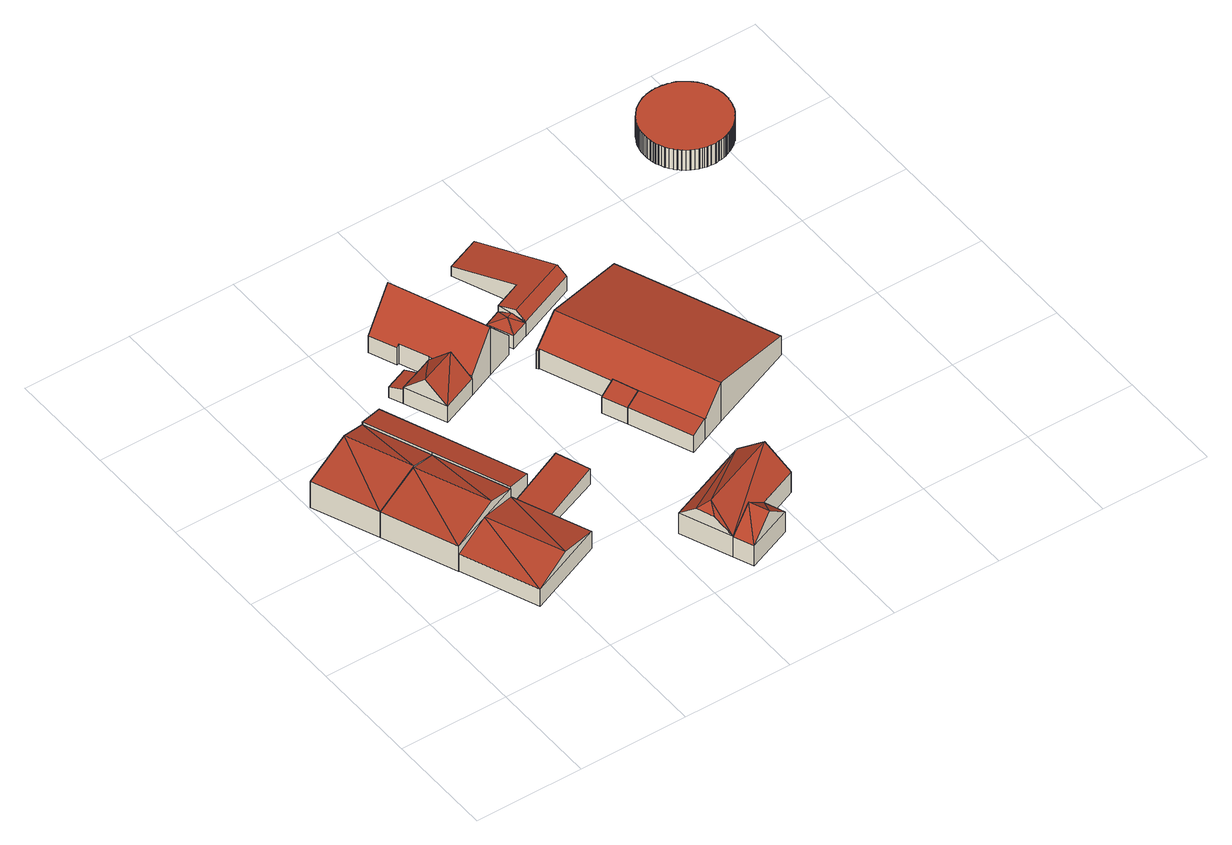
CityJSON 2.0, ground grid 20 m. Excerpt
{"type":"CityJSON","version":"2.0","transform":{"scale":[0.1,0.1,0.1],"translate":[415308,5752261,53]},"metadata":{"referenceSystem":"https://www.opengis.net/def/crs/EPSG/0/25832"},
"CityObjects":{
"building1":{"type":"Building","attributes":{"Gemeindeschluessel":"05570024","Geometrietyp2DReferenz":"3000","function":"31001_2700","roofType":"3100","measuredHeight":7.32},"geometry":[{"type":"Solid","lod":"2","boundaries":[[[[0,1,2,3]],[[4,5,1,0]],[[6,7,5,4]],[[3,2,7,6]],[[0,8,4]],[[6,9,3]],[[8,0,3]],[[3,9,8]],[[4,8,9]],[[9,6,4]],[[1,5,7,2]]]],"semantics":{"surfaces":[{"type":"WallSurface"},{"type":"RoofSurface"},{"type":"GroundSurface"}],"values":[[0,0,0,0,0,0,1,1,1,1,2]]}}]},
"building2":{"type":"Building","attributes":{"Gemeindeschluessel":"05570024","Geometrietyp2DReferenz":"3000","function":"31001_2700","roofType":"3100","measuredHeight":7.18},"geometry":[{"type":"Solid","lod":"2","boundaries":[[[[10,11,12,0]],[[13,14,11,10]],[[4,15,14,13]],[[0,12,15,4]],[[10,16,13]],[[4,17,0]],[[16,10,0]],[[0,17,16]],[[13,16,17]],[[17,4,13]],[[11,14,15,12]]]],"semantics":{"surfaces":[{"type":"WallSurface"},{"type":"RoofSurface"},{"type":"GroundSurface"}],"values":[[0,0,0,0,0,0,1,1,1,1,2]]}}]},
"building3":{"type":"Building","attributes":{"Gemeindeschluessel":"05570024","Geometrietyp2DReferenz":"3000","function":"31001_2700","roofType":"3100","measuredHeight":5.59},"geometry":[{"type":"Solid","lod":"2","boundaries":[[[[18,19,20,21]],[[22,23,19,18]],[[24,25,23,22]],[[21,20,25,24]],[[18,26,22]],[[24,27,21]],[[26,18,21]],[[21,27,26]],[[22,26,27]],[[27,24,22]],[[19,23,25,20]]]],"semantics":{"surfaces":[{"type":"WallSurface"},{"type":"RoofSurface"},{"type":"GroundSurface"}],"values":[[0,0,0,0,0,0,1,1,1,1,2]]}}]},
"building4":{"type":"Building","attributes":{"Gemeindeschluessel":"05570024","Geometrietyp2DReferenz":"3000","function":"31001_2700","roofType":"2100","measuredHeight":5.97},"geometry":[{"type":"Solid","lod":"2","boundaries":[[[[28,29,30,31]],[[32,33,29,28]],[[34,11,33,32]],[[35,12,11,34]],[[31,30,12,35]],[[34,32,28,31,35]],[[29,33,11,12,30]]]],"semantics":{"surfaces":[{"type":"WallSurface"},{"type":"RoofSurface"},{"type":"GroundSurface"}],"values":[[0,0,0,0,0,1,2]]}}]},
"building5":{"type":"Building","attributes":{"Gemeindeschluessel":"05570024","Geometrietyp2DReferenz":"3000","function":"31001_2700","roofType":"2100","measuredHeight":3.42},"geometry":[{"type":"Solid","lod":"2","boundaries":[[[[36,37,38,39]],[[40,41,37,36]],[[42,43,41,40]],[[39,38,43,42]],[[40,36,39,42]],[[37,41,43,38]]]],"semantics":{"surfaces":[{"type":"WallSurface"},{"type":"RoofSurface"},{"type":"GroundSurface"}],"values":[[0,0,0,0,1,2]]}}]},
"building6":{"type":"Building","attributes":{"Gemeindeschluessel":"05570024","Geometrietyp2DReferenz":"3000","function":"31001_1000"},"address":[{"country":"Germany","locality":"Everswinkel","thoroughfareNumber":"3a","thoroughfareName":"Wettendorf"}],"children":["building6-1","building6-2","building6-3"]},
"building6-1":{"type":"BuildingPart","attributes":{"roofType":"3100","measuredHeight":7.31},"parents":["building6"],"geometry":[{"type":"Solid","lod":"2","boundaries":[[[[44,45,46,47,48]],[[49,50,51,52,53]],[[48,47,54,55]],[[55,56,57,48]],[[58,48,57]],[[57,59,49,58]],[[53,44,58,49]],[[58,44,48]],[[46,51,50,54,47]],[[45,44,53,52]],[[51,46,45,52]],[[50,49,55,54]],[[57,56,59]],[[59,56,55,49]]]],"semantics":{"surfaces":[{"type":"WallSurface"},{"type":"RoofSurface"},{"type":"GroundSurface"},{"type":"ClosureSurface"}],"values":[[0,0,0,1,1,1,1,0,2,0,3,3,0,3]]}}]},
"building6-2":{"type":"BuildingPart","attributes":{"roofType":"2100","measuredHeight":2.94},"parents":["building6"],"geometry":[{"type":"Solid","lod":"2","boundaries":[[[[52,51,60,61]],[[62,63,46,45]],[[61,60,63,62]],[[45,52,61,62]],[[51,46,63,60]],[[46,51,52,45]]]],"semantics":{"surfaces":[{"type":"WallSurface"},{"type":"RoofSurface"},{"type":"GroundSurface"},{"type":"ClosureSurface"}],"values":[[0,0,0,1,2,3]]}}]},
"building6-3":{"type":"BuildingPart","attributes":{"roofType":"3100","measuredHeight":10.31},"parents":["building6"],"geometry":[{"type":"Solid","lod":"2","boundaries":[[[[64,55,54,65,66]],[[67,68,50,49,69]],[[70,71,68,67]],[[72,73,71,70]],[[74,75,73,72]],[[76,77,75,74]],[[78,79,77,76]],[[66,65,79,78]],[[72,70,67,69,59,56,64,66,74]],[[78,76,74,66]],[[54,50,68,71,73,75,77,79,65]],[[49,59,69]],[[55,64,56]],[[50,54,55,49]],[[49,55,56,59]]]],"semantics":{"surfaces":[{"type":"WallSurface"},{"type":"RoofSurface"},{"type":"GroundSurface"},{"type":"ClosureSurface"}],"values":[[0,0,0,0,0,0,0,0,1,1,2,0,0,3,3]]}}]},
"building7":{"type":"Building","attributes":{"Gemeindeschluessel":"05570024","Geometrietyp2DReferenz":"3000","function":"31001_1000"},"address":[{"country":"Germany","locality":"Everswinkel","thoroughfareNumber":"3","thoroughfareName":"Wettendorf"}],"children":["building7-1","building7-2"]},
"building7-1":{"type":"BuildingPart","attributes":{"roofType":"3100","measuredHeight":8.1},"parents":["building7"],"geometry":[{"type":"Solid","lod":"2","boundaries":[[[[80,81,82,83]],[[84,85,81,80]],[[86,87,85,84]],[[80,88,84]],[[86,89,83]],[[88,80,83]],[[83,89,88]],[[84,88,89]],[[89,86,84]],[[81,85,87,82]],[[87,86,83,82]]]],"semantics":{"surfaces":[{"type":"WallSurface"},{"type":"RoofSurface"},{"type":"GroundSurface"},{"type":"ClosureSurface"}],"values":[[0,0,0,0,0,1,1,1,1,2,3]]}}]},
"building7-2":{"type":"BuildingPart","attributes":{"roofType":"9999","measuredHeight":8.43},"parents":["building7"],"geometry":[{"type":"Solid","lod":"2","boundaries":[[[[90,91,87,86,92]],[[93,94,91,90]],[[95,96,94,93]],[[92,97,98,90]],[[93,99,95]],[[97,100,98]],[[92,95,99]],[[92,99,100]],[[100,97,92]],[[100,99,93]],[[98,100,93]],[[93,90,98]],[[82,87,91,94,96]],[[96,95,92,86,83,82]],[[87,82,83,86]]]],"semantics":{"surfaces":[{"type":"WallSurface"},{"type":"RoofSurface"},{"type":"GroundSurface"},{"type":"ClosureSurface"}],"values":[[0,0,0,0,0,1,1,1,1,1,1,1,2,0,3]]}}]},
"building8":{"type":"Building","attributes":{"Gemeindeschluessel":"05570024","Geometrietyp2DReferenz":"3000","function":"51009_1610","roofType":"2100","measuredHeight":4.55},"geometry":[{"type":"Solid","lod":"2","boundaries":[[[[101,102,103,104]],[[105,106,102,101]],[[107,108,106,105]],[[104,103,108,107]],[[105,101,104,107]],[[102,106,108,103]]]],"semantics":{"surfaces":[{"type":"WallSurface"},{"type":"RoofSurface"},{"type":"GroundSurface"}],"values":[[0,0,0,0,1,2]]}}]},
"building9":{"type":"Building","attributes":{"Gemeindeschluessel":"05570024","Geometrietyp2DReferenz":"3000","function":"51009_1610","roofType":"5000","measuredHeight":3.69},"geometry":[{"type":"Solid","lod":"2","boundaries":[[[[109,110,111,112]],[[113,114,110,109]],[[115,116,114,113]],[[112,111,116,115]],[[109,117,113]],[[115,118,112]],[[112,118,117]],[[117,109,112]],[[117,118,115]],[[115,113,117]],[[110,114,116,111]]]],"semantics":{"surfaces":[{"type":"WallSurface"},{"type":"RoofSurface"},{"type":"GroundSurface"}],"values":[[0,0,0,0,1,0,1,1,1,1,2]]}}]},
"building10":{"type":"Building","attributes":{"Gemeindeschluessel":"05570024","Geometrietyp2DReferenz":"3000","function":"31001_2700","roofType":"5000","measuredHeight":4.73},"geometry":[{"type":"Solid","lod":"2","boundaries":[[[[119,120,121,122]],[[123,124,120,119]],[[125,126,124,123]],[[127,128,126,125]],[[129,130,128,127]],[[122,121,130,129]],[[127,131,132,129]],[[123,119,122,132,131,125]],[[125,131,127]],[[129,132,122]],[[120,124,126,128,130,121]]]],"semantics":{"surfaces":[{"type":"WallSurface"},{"type":"RoofSurface"},{"type":"GroundSurface"}],"values":[[0,0,0,0,0,0,1,1,0,0,2]]}}]},
"building11":{"type":"Building","attributes":{"Gemeindeschluessel":"05570024","Geometrietyp2DReferenz":"3000","function":"31001_2700"},"children":["building11-1","building11-2"]},
"building11-1":{"type":"BuildingPart","attributes":{"roofType":"2100","measuredHeight":4.53},"parents":["building11"],"geometry":[{"type":"Solid","lod":"2","boundaries":[[[[105,133,106,108,134]],[[135,136,137,138,139]],[[134,108,136,135]],[[139,105,134,135]],[[106,137,136,108]],[[138,133,105,139]],[[137,106,133,138]]]],"semantics":{"surfaces":[{"type":"WallSurface"},{"type":"RoofSurface"},{"type":"GroundSurface"},{"type":"ClosureSurface"}],"values":[[0,0,0,1,2,0,3]]}}]},
"building11-2":{"type":"BuildingPart","attributes":{"roofType":"3100","measuredHeight":8.35},"parents":["building11"],"geometry":[{"type":"Solid","lod":"2","boundaries":[[[[140,141,142,143]],[[144,145,141,140]],[[146,147,145,144]],[[148,149,147,146]],[[150,151,149,148]],[[152,153,151,150]],[[138,137,153,152]],[[143,142,106,133]],[[150,148,146,152]],[[144,140,143,133,138,152,146]],[[141,145,147,149,151,153,137,106,142]],[[137,138,133,106]]]],"semantics":{"surfaces":[{"type":"WallSurface"},{"type":"RoofSurface"},{"type":"GroundSurface"},{"type":"ClosureSurface"}],"values":[[0,0,0,0,0,0,0,0,1,1,2,3]]}}]},
"building12":{"type":"Building","attributes":{"Gemeindeschluessel":"05570024","Geometrietyp2DReferenz":"3000","function":"51003_1201","roofType":"1000","measuredHeight":4.31},"geometry":[{"type":"Solid","lod":"2","boundaries":[[[[154,155,156,157]],[[158,159,155,154]],[[160,161,159,158]],[[162,163,161,160]],[[164,165,163,162]],[[166,167,165,164]],[[168,169,167,166]],[[170,171,169,168]],[[172,173,171,170]],[[174,175,173,172]],[[176,177,175,174]],[[178,179,177,176]],[[180,181,179,178]],[[182,183,181,180]],[[184,185,183,182]],[[186,187,185,184]],[[188,189,187,186]],[[190,191,189,188]],[[192,193,191,190]],[[194,195,193,192]],[[196,197,195,194]],[[198,199,197,196]],[[200,201,199,198]],[[202,203,201,200]],[[204,205,203,202]],[[206,207,205,204]],[[208,209,207,206]],[[210,211,209,208]],[[212,213,211,210]],[[214,215,213,212]],[[216,217,215,214]],[[218,219,217,216]],[[220,221,219,218]],[[222,223,221,220]],[[224,225,223,222]],[[226,227,225,224]],[[228,229,227,226]],[[230,231,229,228]],[[232,233,231,230]],[[234,235,233,232]],[[236,237,235,234]],[[238,239,237,236]],[[240,241,239,238]],[[242,243,241,240]],[[244,245,243,242]],[[246,247,245,244]],[[248,249,247,246]],[[250,251,249,248]],[[252,253,251,250]],[[254,255,253,252]],[[256,257,255,254]],[[258,259,257,256]],[[260,261,259,258]],[[262,263,261,260]],[[264,265,263,262]],[[266,267,265,264]],[[268,269,267,266]],[[270,271,269,268]],[[272,273,271,270]],[[274,275,273,272]],[[276,277,275,274]],[[278,279,277,276]],[[280,281,279,278]],[[282,283,281,280]],[[284,285,283,282]],[[286,287,285,284]],[[288,289,287,286]],[[290,291,289,288]],[[292,293,291,290]],[[294,295,293,292]],[[296,297,295,294]],[[298,299,297,296]],[[300,301,299,298]],[[302,303,301,300]],[[304,305,303,302]],[[306,307,305,304]],[[308,309,307,306]],[[310,311,309,308]],[[312,313,311,310]],[[314,315,313,312]],[[316,317,315,314]],[[318,319,317,316]],[[320,321,319,318]],[[322,323,321,320]],[[324,325,323,322]],[[326,327,325,324]],[[328,329,327,326]],[[330,331,329,328]],[[332,333,331,330]],[[334,335,333,332]],[[336,337,335,334]],[[338,339,337,336]],[[340,341,339,338]],[[342,343,341,340]],[[344,345,343,342]],[[346,347,345,344]],[[348,349,347,346]],[[350,351,349,348]],[[352,353,351,350]],[[354,355,353,352]],[[356,357,355,354]],[[358,359,357,356]],[[360,361,359,358]],[[362,363,361,360]],[[364,365,363,362]],[[366,367,365,364]],[[368,369,367,366]],[[370,371,369,368]],[[372,373,371,370]],[[374,375,373,372]],[[376,377,375,374]],[[378,379,377,376]],[[380,381,379,378]],[[382,383,381,380]],[[384,385,383,382]],[[386,387,385,384]],[[388,389,387,386]],[[390,391,389,388]],[[392,393,391,390]],[[394,395,393,392]],[[396,397,395,394]],[[398,399,397,396]],[[400,401,399,398]],[[402,403,401,400]],[[404,405,403,402]],[[406,407,405,404]],[[408,409,407,406]],[[410,411,409,408]],[[412,413,411,410]],[[414,415,413,412]],[[416,417,415,414]],[[418,419,417,416]],[[420,421,419,418]],[[422,423,421,420]],[[424,425,423,422]],[[426,427,425,424]],[[428,429,427,426]],[[430,431,429,428]],[[432,433,431,430]],[[434,435,433,432]],[[436,437,435,434]],[[438,439,437,436]],[[440,441,439,438]],[[442,443,441,440]],[[444,445,443,442]],[[446,447,445,444]],[[448,449,447,446]],[[450,451,449,448]],[[452,453,451,450]],[[157,156,453,452]],[[450,448,446,444,442,440,438,436,434,432,430,428,426,424,422,420,418,416,414,412,410,408,406,404,402,400,398,396,394,392,390,388,386,384,382,380,378,376,374,372,370,368,366,364,362,360,358,356,354,352,350,348,346,344,342,340,338,336,334,332,330,328,326,324,322,320,318,316,314,312,310,308,306,304,302,300,298,296,294,292,290,288,286,284,282,280,278,276,274,272,270,268,266,264,262,260,258,256,254,252,250,248,246,244,242,240,238,236,234,232,230,228,226,224,222,220,218,216,214,212,210,208,206,204,202,200,198,196,194,192,190,188,186,184,182,180,178,176,174,172,170,168,166,164,162,160,158,154,157,452]],[[155,159,161,163,165,167,169,171,173,175,177,179,181,183,185,187,189,191,193,195,197,199,201,203,205,207,209,211,213,215,217,219,221,223,225,227,229,231,233,235,237,239,241,243,245,247,249,251,253,255,257,259,261,263,265,267,269,271,273,275,277,279,281,283,285,287,289,291,293,295,297,299,301,303,305,307,309,311,313,315,317,319,321,323,325,327,329,331,333,335,337,339,341,343,345,347,349,351,353,355,357,359,361,363,365,367,369,371,373,375,377,379,381,383,385,387,389,391,393,395,397,399,401,403,405,407,409,411,413,415,417,419,421,423,425,427,429,431,433,435,437,439,441,443,445,447,449,451,453,156]]]],"semantics":{"surfaces":[{"type":"WallSurface"},{"type":"RoofSurface"},{"type":"GroundSurface"}],"values":[[0,0,0,0,0,0,0,0,0,0,0,0,0,0,0,0,0,0,0,0,0,0,0,0,0,0,0,0,0,0,0,0,0,0,0,0,0,0,0,0,0,0,0,0,0,0,0,0,0,0,0,0,0,0,0,0,0,0,0,0,0,0,0,0,0,0,0,0,0,0,0,0,0,0,0,0,0,0,0,0,0,0,0,0,0,0,0,0,0,0,0,0,0,0,0,0,0,0,0,0,0,0,0,0,0,0,0,0,0,0,0,0,0,0,0,0,0,0,0,0,0,0,0,0,0,0,0,0,0,0,0,0,0,0,0,0,0,0,0,0,0,0,0,0,0,0,0,0,0,0,1,2]]}}]}
},
"vertices":[
[190,458,69],[190,458,14],[142,577,14],[142,577,69],[49,401,69],[49,401,14],[1,520,69],[1,520,14],[141,438,88],[93,557,88],
[244,324,69],[244,324,15],[190,458,15],[103,267,69],[103,267,15],[49,401,15],[193,304,87],[139,438,87],
[300,187,53],[300,187,16],[244,324,16],[244,324,53],[159,128,53],[159,128,16],[103,267,53],[103,267,16],[229,158,72],[173,296,72],
[187,595,63],[187,595,15],[142,577,15],[142,577,74],[289,343,62],[289,343,15],[244,324,74],[190,458,74],
[360,366,49],[360,366,15],[252,324,15],[252,324,39],[383,306,49],[383,306,15],[276,264,39],[276,264,15],
[254,624,50],[254,624,45],[254,624,15],[285,549,15],[285,549,50],[322,651,50],[322,651,15],[296,640,15],[296,640,45],[296,640,50],[352,576,15],[352,576,50],[349,583,57],[337,613,88],[269,586,88],[325,644,57],
[286,665,15],[286,665,38],[244,648,38],[244,648,15],
[352,576,57],[401,597,15],[401,597,118],[301,701,57],[301,701,15],[322,651,57],[297,700,52],[297,700,15],[277,749,51],[277,749,15],[331,772,118],[331,772,15],[381,792,57],[381,792,15],[451,617,57],[451,617,15],
[565,40,61],[565,40,18],[550,76,18],[550,76,61],[481,6,61],[481,6,18],[466,42,61],[466,42,18],[523,23,99],[508,59,99],
[428,134,62],[428,134,18],[466,42,62],[587,198,62],[587,198,18],[624,107,62],[624,107,18],[453,72,88],[440,104,88],[606,152,102],[462,94,102],
[523,440,60],[523,440,15],[492,427,15],[492,427,49],[540,396,60],[540,396,15],[510,383,49],[510,383,15],
[465,623,43],[465,623,15],[497,636,15],[497,636,43],[446,669,43],[446,669,15],[478,682,43],[478,682,15],[477,655,52],[488,659,52],
[528,703,56],[528,703,14],[478,682,14],[478,682,56],[483,814,35],[483,814,14],[545,839,35],[545,839,14],[609,682,45],[609,682,14],[497,636,45],[497,636,14],[602,697,62],[491,652,62],
[540,396,56],[510,383,50],[556,271,50],[556,271,15],[586,284,15],[586,284,56],[586,284,60],
[470,564,54],[470,564,15],[472,565,15],[472,565,56],[468,567,54],[468,567,15],[517,587,98],[517,587,15],[679,653,56],[679,653,15],[794,369,56],[794,369,15],[632,303,98],[632,303,15],
[917,922,53],[917,922,10],[915,920,10],[915,920,53],[919,923,53],[919,923,10],[922,925,53],[922,925,10],[923,926,53],[923,926,10],[926,928,53],[926,928,10],[928,929,53],[928,929,10],[932,931,53],[932,931,10],[933,932,53],[933,932,10],[938,934,53],[938,934,10],[939,934,53],[939,934,10],[943,935,53],[943,935,10],[945,936,53],[945,936,10],[950,937,53],[950,937,10],[951,937,53],[951,937,10],[957,938,53],[957,938,10],[958,938,53],[958,938,10],[964,939,53],[964,939,10],[970,938,53],[970,938,10],[971,938,53],[971,938,10],[977,938,53],[977,938,10],[978,937,53],[978,937,10],[983,936,53],[983,936,10],[985,936,53],[985,936,10],[991,934,53],[991,934,10],[992,934,53],[992,934,10],[998,932,53],[998,932,10],[1004,928,53],[1004,928,10],[1008,925,53],[1008,925,10],[1010,924,53],[1010,924,10],[1014,921,53],[1014,921,10],[1015,920,53],[1015,920,10],[1020,916,53],[1020,916,10],[1025,911,53],[1025,911,10],[1028,907,53],[1028,907,10],[1029,906,53],[1029,906,10],[1031,903,53],[1031,903,10],[1032,900,53],[1032,900,10],[1034,898,53],[1034,898,10],[1035,895,53],[1035,895,10],[1036,892,53],[1036,892,10],[1038,889,53],[1038,889,10],[1038,887,53],[1038,887,10],[1039,884,53],[1039,884,10],[1040,881,53],[1040,881,10],[1041,879,53],[1041,879,10],[1041,876,53],[1041,876,10],[1042,873,53],[1042,873,10],[1042,871,53],[1042,871,10],[1043,868,53],[1043,868,10],[1043,866,53],[1043,866,10],[1043,863,53],[1043,863,10],[1043,861,53],[1043,861,10],[1043,859,53],[1043,859,10],[1043,857,53],[1043,857,10],[1043,854,53],[1043,854,10],[1042,852,53],[1042,852,10],[1042,850,53],[1042,850,10],[1042,848,53],[1042,848,10],[1041,846,53],[1041,846,10],[1041,844,53],[1041,844,10],[1041,842,53],[1041,842,10],[1040,840,53],[1040,840,10],[1040,838,53],[1040,838,10],[1039,837,53],[1039,837,10],[1038,835,53],[1038,835,10],[1038,834,53],[1038,834,10],[1037,831,53],[1037,831,10],[1037,830,53],[1037,830,10],[1036,828,53],[1036,828,10],[1035,827,53],[1035,827,10],[1034,824,53],[1034,824,10],[1033,823,53],[1033,823,10],[1032,821,53],[1032,821,10],[1031,819,53],[1031,819,10],[1029,817,53],[1029,817,10],[1028,816,53],[1028,816,10],[1027,814,53],[1027,814,10],[1026,812,53],[1026,812,10],[1024,810,53],[1024,810,10],[1022,808,53],[1022,808,10],[1021,806,53],[1021,806,10],[1019,805,53],[1019,805,10],[1017,803,53],[1017,803,10],[1015,801,53],[1015,801,10],[1013,799,53],[1013,799,10],[1011,798,53],[1011,798,10],[1008,796,53],[1008,796,10],[1006,795,53],[1006,795,10],[1003,793,53],[1003,793,10],[1001,792,53],[1001,792,10],[998,791,53],[998,791,10],[995,789,53],[995,789,10],[992,788,53],[992,788,10],[989,787,53],[989,787,10],[986,786,53],[986,786,10],[980,785,53],[980,785,10],[976,784,53],[976,784,10],[974,784,53],[974,784,10],[969,783,53],[969,783,10],[967,783,53],[967,783,10],[960,783,53],[960,783,10],[959,784,53],[959,784,10],[954,784,53],[954,784,10],[952,784,53],[952,784,10],[948,785,53],[948,785,10],[945,786,53],[945,786,10],[941,787,53],[941,787,10],[939,788,53],[939,788,10],[933,790,53],[933,790,10],[933,791,53],[933,791,10],[928,793,53],[928,793,10],[926,794,53],[926,794,10],[921,797,53],[921,797,10],[916,801,53],[916,801,10],[915,801,53],[915,801,10],[911,806,53],[911,806,10],[910,806,53],[910,806,10],[906,810,53],[906,810,10],[906,811,53],[906,811,10],[902,816,53],[902,816,10],[899,821,53],[899,821,10],[898,822,53],[898,822,10],[896,827,53],[896,827,10],[894,831,53],[894,831,10],[893,833,53],[893,833,10],[892,836,53],[892,836,10],[891,838,53],[891,838,10],[890,841,53],[890,841,10],[890,843,53],[890,843,10],[889,846,53],[889,846,10],[889,849,53],[889,849,10],[888,853,53],[888,853,10],[888,858,53],[888,858,10],[888,863,53],[888,863,10],[888,867,53],[888,867,10],[888,871,53],[888,871,10],[889,876,53],[889,876,10],[890,879,53],[890,879,10],[891,883,53],[891,883,10],[892,887,53],[892,887,10],[893,890,53],[893,890,10],[895,894,53],[895,894,10],[897,897,53],[897,897,10],[899,901,53],[899,901,10],[901,905,53],[901,905,10],[904,908,53],[904,908,10],[907,912,53],[907,912,10],[910,915,53],[910,915,10],[913,919,53],[913,919,10]
]}
